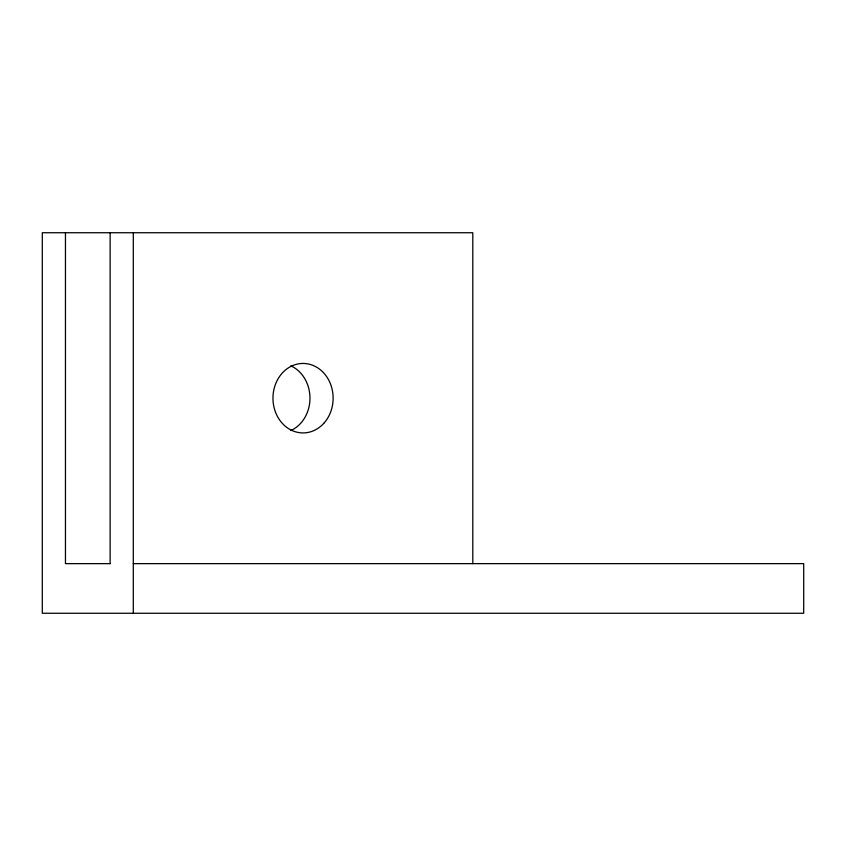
<?xml version="1.0" encoding="UTF-8"?>
<svg xmlns="http://www.w3.org/2000/svg" width="846" height="846" viewBox="0 0 846 846"><rect width="100%" height="100%" fill="white"/><g stroke="black" fill="none" stroke-linecap="round" stroke-linejoin="round"><path stroke-width="1.27" d="M110.297 563.637L65.459 563.637L65.459 232.735M133.298 563.637L803.7 563.637L803.7 613.265L42.3 613.265L42.3 232.735L472.798 232.735L472.798 563.637M133.298 232.735L133.298 613.265M110.139 232.735L110.139 563.637M290.876 365.842A34.749 30.086 -90 0 1 309.974 398.18A34.749 30.086 -90 0 1 290.876 430.529M324.325 422.746A34.749 30.086 -90 0 0 310.831 364.626A34.749 30.086 -90 0 0 273.988 407.18A34.749 30.086 -90 0 0 324.325 422.746"/></g></svg>
